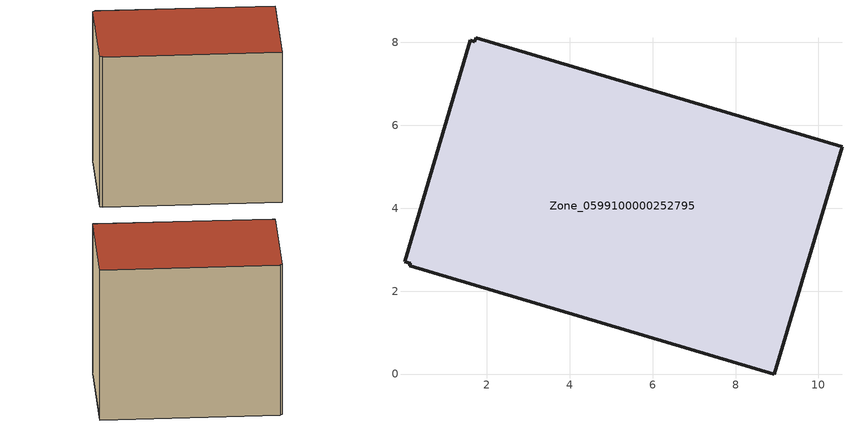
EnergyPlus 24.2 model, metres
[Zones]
Zone_0599100000252795
 floor ground (C_G): 1.6,8.05 1.71,8.01 1.74,8.11 10.57,5.48 8.94,0 0.14,2.62 0.15,2.67 0.01,2.71 z0.47
 wall outside (C_F): 1.6,8.05 0.01,2.71 0.15,2.67 0.14,2.62 8.94,0 10.57,5.48 1.74,8.11 1.71,8.01 1.6,8.05 z0.47:8.87
 roof outside (C_R): 1.71,8.01 1.6,8.05 0.01,2.71 0.15,2.67 0.14,2.62 8.94,0 10.57,5.48 1.74,8.11 z8.87
[BUILDING]
Pand.0599100000252795: North Axis=0; Terrain=City; Loads Convergence Tolerance Value=0.04; Temperature Convergence Tolerance Value=0.4; Solar Distribution=FullExterior; Maximum Number of Warmup Days=25; Minimum Number of Warmup Days=1
[Site:Location]
Rotterdam.The.Hague.AP_ZH_NLD Design_Conditions: Latitude=51.96; Longitude=4.45; Time Zone=1; Elevation=-4.5
[SITE:GROUNDTEMPERATURE:BUILDINGSURFACE]
18, 18, 18, 18, 18, 18, 18, 18, 18, 18, 18, 18
[MATERIAL] Thermal Absorptance=0.9; Solar Absorptance=0.7; Visible Absorptance=0.7
Name | Roughness | Thickness | Conductivity | Density | Specific Heat
G.TI.1975-1991 | MediumSmooth | 0.15 | 0.288461 | 540 | 1210
F.TI.1975-1991 | Rough | 0.3 | 0.230769 | 1920 | 840
R.TI.1975-1991 | MediumRough | 0.2 | 0.153846 | 1500 | 1000
[CONSTRUCTION]
C_G: G.TI.1975-1991
C_F: F.TI.1975-1991
C_R: R.TI.1975-1991
[ZONE]
Zone_0599100000252795: Type=1; Multiplier=1; Ceiling Height=Autocalculate; Volume=Autocalculate; Floor Area=autocalculate; Part of Total Floor Area=Yes
[ZONEINFILTRATION:DESIGNFLOWRATE]
Infil_Zone_0599100000252795: Zone or ZoneList or Space or SpaceList=Zone_0599100000252795; Schedule=AlwaysOn; Design Flow Rate Calculation Method=Flow/Area; Flow Rate per Floor Area=0.003; Constant Term Coefficient=1; Temperature Term Coefficient=0; Velocity Term Coefficient=0; Velocity Squared Term Coefficient=0
[HVACTEMPLATE:ZONE:IDEALLOADSAIRSYSTEM]
Zone_0599100000252795: Maximum Heating Supply Air Temperature=50; Minimum Cooling Supply Air Temperature=13; Maximum Heating Supply Air Humidity Ratio=0.0156; Minimum Cooling Supply Air Humidity Ratio=0.0077; Heating Limit=NoLimit; Cooling Limit=NoLimit; Dehumidification Control Type=ConstantSensibleHeatRatio; Cooling Sensible Heat Ratio=0.7; Dehumidification Setpoint=60; Humidification Control Type=None; Humidification Setpoint=30; Outdoor Air Method=None; Outdoor Air Flow Rate per Person=0.00944; Outdoor Air Flow Rate per Zone Floor Area=0; Outdoor Air Flow Rate per Zone=0; Demand Controlled Ventilation Type=None; Outdoor Air Economizer Type=NoEconomizer; Heat Recovery Type=None; Sensible Heat Recovery Effectiveness=0.7; Latent Heat Recovery Effectiveness=0.65
[ZONECONTROL:THERMOSTAT]
ThermostatControl_Zone_0599100000252795: Zone or ZoneList=Zone_0599100000252795; Control Type Schedule=DualSetpointControlType; Control 1=Thermostat_Zone_0599100000252795; Temperature Difference Between Cutout And Setpoint=0
[THERMOSTATSETPOINT:DUALSETPOINT]
Thermostat_Zone_0599100000252795: Heating Setpoint Temperature Schedule=HeatingSetpoint_Zone_0599100000252795; Cooling Setpoint Temperature Schedule=CoolingSetpoint_Zone_0599100000252795
[SCHEDULE:COMPACT]
HeatingSetpoint_Zone_0599100000252795: Through: 12/31, For: AllDays, Until: 24:00, 21
CoolingSetpoint_Zone_0599100000252795: Through: 12/31, For: AllDays, Until: 24:00, 24
DualSetpointControlType: Through: 12/31, For: AllDays, Until: 24:00, 4
AlwaysOn: Through: 12/31, For: AllDays, Until: 24:00, 1
